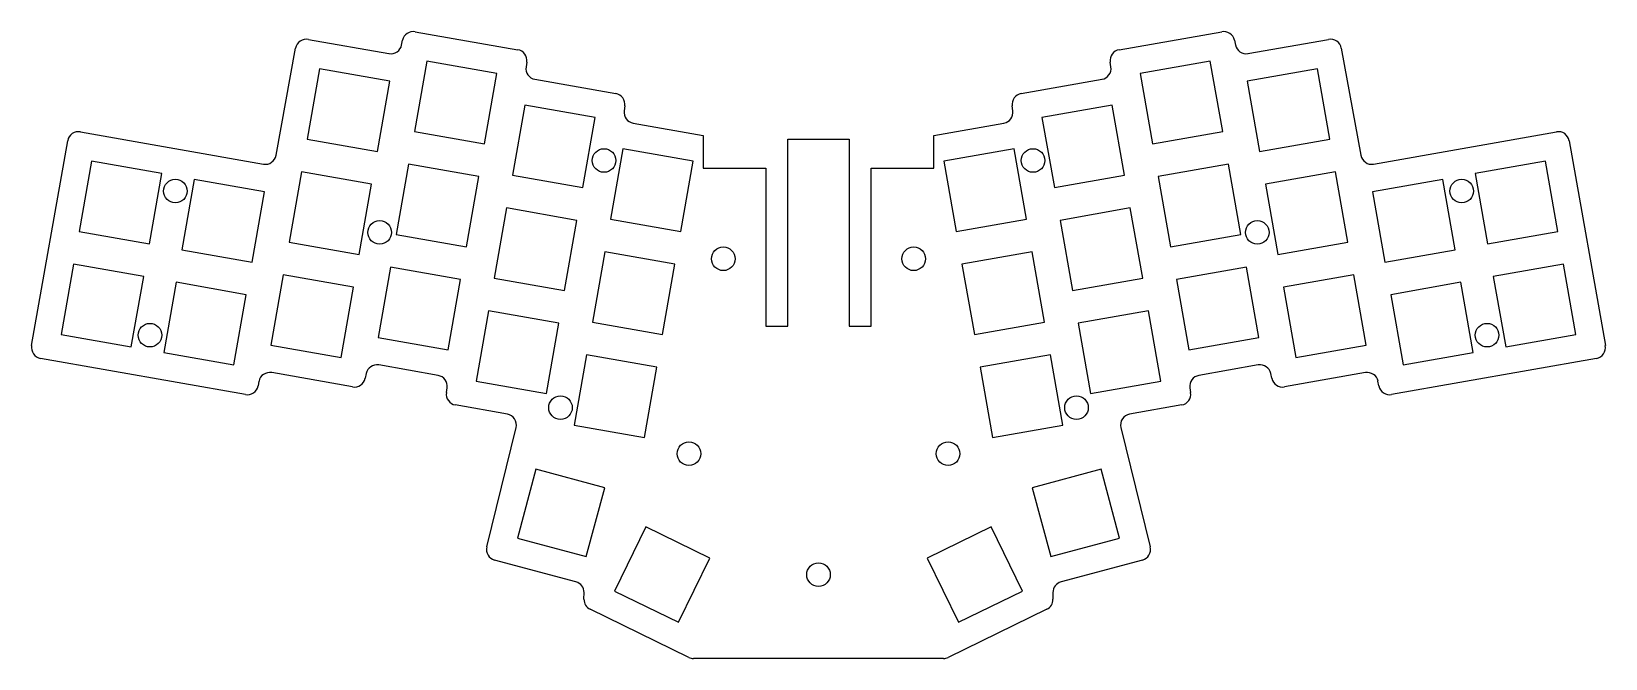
# Model space of a CAD drawing. Header units: millimetres. Extents: x 68 to 355, y -180 to -66.
import ezdxf

# ---------------------------------------------------------------- set-up
doc = ezdxf.new("R2010")
doc.units = ezdxf.units.MM

msp = doc.modelspace()

# ---------------------------------------------------------------- linework, layer by layer
for p, q in [((138.16, -65.94), (156.85, -69.23)), ((266.5, -69.23), (285.18, -65.94)), ((118.67, -67.34), (133.37, -69.93)), ((135.68, -68.37), (135.85, -67.5)), ((287.49, -67.5), (287.67, -68.37)), ((289.97, -69.93), (304.68, -67.34)), ((112.79, -88.46), (116.35, -68.95)), ((140.25, -71.31), (137.99, -84.11)), ((153.05, -73.57), (140.25, -71.31)), ((158.48, -71.49), (158.35, -72.36)), ((264.99, -72.36), (264.86, -71.49)), ((283.1, -71.31), (270.3, -73.57)), ((285.36, -84.11), (283.1, -71.31)), ((306.99, -68.95), (310.55, -88.46)), ((120.71, -72.7), (118.45, -85.51)), ((133.51, -74.96), (120.71, -72.7)), ((150.79, -86.37), (153.05, -73.57)), ((270.3, -73.57), (272.55, -86.37)), ((302.64, -72.7), (289.83, -74.96)), ((304.89, -85.51), (302.64, -72.7)), ((131.25, -87.76), (133.51, -74.96)), ((159.98, -74.62), (174.73, -77.22)), ((248.61, -77.22), (263.36, -74.62)), ((289.83, -74.96), (292.09, -87.76)), ((158.13, -79.3), (155.87, -92.1)), ((170.93, -81.56), (158.13, -79.3)), ((176.36, -79.48), (176.24, -80.35)), ((247.11, -80.35), (246.98, -79.48)), ((265.21, -79.3), (252.41, -81.56)), ((267.47, -92.1), (265.21, -79.3)), ((168.68, -94.36), (170.93, -81.56)), ((177.87, -82.61), (190.67, -84.87)), ((232.67, -84.87), (245.48, -82.61)), ((252.41, -81.56), (254.67, -94.36)), ((68.22, -123.15), (74.81, -85.81)), ((77.12, -84.19), (110.48, -90.07)), ((118.45, -85.51), (131.25, -87.76)), ((137.99, -84.11), (150.79, -86.37)), ((190.67, -84.87), (190.67, -90.82)), ((206.07, -85.55), (217.27, -85.55)), ((206.07, -119.58), (206.07, -85.55)), ((217.27, -85.55), (217.27, -119.58)), ((232.67, -90.82), (232.67, -84.87)), ((272.55, -86.37), (285.36, -84.11)), ((292.09, -87.76), (304.89, -85.51)), ((312.87, -90.07), (346.22, -84.19)), ((348.54, -85.81), (355.12, -123.15)), ((176.02, -87.29), (173.76, -100.09)), ((188.82, -89.55), (176.02, -87.29)), ((247.33, -87.29), (234.53, -89.55)), ((249.59, -100.09), (247.33, -87.29)), ((79.15, -89.56), (76.89, -102.36)), ((91.95, -91.81), (79.15, -89.56)), ((89.7, -104.61), (91.95, -91.81)), ((117.4, -91.46), (115.14, -104.27)), ((130.2, -93.72), (117.4, -91.46)), ((136.94, -90.07), (134.68, -102.88)), ((149.74, -92.33), (136.94, -90.07)), ((186.56, -102.35), (188.82, -89.55)), ((190.67, -90.82), (202.07, -90.82)), ((202.07, -90.82), (202.07, -119.58)), ((221.27, -119.58), (221.27, -90.82)), ((221.27, -90.82), (232.67, -90.82)), ((234.53, -89.55), (236.78, -102.35)), ((286.41, -90.07), (273.6, -92.33)), ((288.66, -102.88), (286.41, -90.07)), ((305.94, -91.46), (293.14, -93.72)), ((308.2, -104.27), (305.94, -91.46)), ((344.19, -89.56), (331.39, -91.81)), ((331.39, -91.81), (333.65, -104.61)), ((346.45, -102.36), (344.19, -89.56)), ((97.86, -92.85), (95.61, -105.66)), ((110.67, -95.11), (97.86, -92.85)), ((127.95, -106.52), (130.2, -93.72)), ((147.48, -105.13), (149.74, -92.33)), ((155.87, -92.1), (168.68, -94.36)), ((254.67, -94.36), (267.47, -92.1)), ((273.6, -92.33), (275.86, -105.13)), ((293.14, -93.72), (295.4, -106.52)), ((325.48, -92.85), (312.68, -95.11)), ((327.74, -105.66), (325.48, -92.85)), ((108.41, -107.91), (110.67, -95.11)), ((312.68, -95.11), (314.94, -107.91)), ((154.82, -98.06), (152.57, -110.86)), ((167.63, -100.32), (154.82, -98.06)), ((165.37, -113.12), (167.63, -100.32)), ((173.76, -100.09), (186.56, -102.35)), ((236.78, -102.35), (249.59, -100.09)), ((268.52, -98.06), (255.72, -100.32)), ((255.72, -100.32), (257.98, -113.12)), ((270.78, -110.86), (268.52, -98.06)), ((76.89, -102.36), (89.7, -104.61)), ((134.68, -102.88), (147.48, -105.13)), ((275.86, -105.13), (288.66, -102.88)), ((333.65, -104.61), (346.45, -102.36)), ((95.61, -105.66), (108.41, -107.91)), ((115.14, -104.27), (127.95, -106.52)), ((172.71, -106.05), (170.45, -118.85)), ((185.51, -108.31), (172.71, -106.05)), ((250.64, -106.05), (237.83, -108.31)), ((252.89, -118.85), (250.64, -106.05)), ((295.4, -106.52), (308.2, -104.27)), ((314.94, -107.91), (327.74, -105.66)), ((75.84, -108.32), (73.59, -121.12)), ((88.65, -110.57), (75.84, -108.32)), ((133.63, -108.83), (131.37, -121.64)), ((146.43, -111.09), (133.63, -108.83)), ((183.25, -121.11), (185.51, -108.31)), ((237.83, -108.31), (240.09, -121.11)), ((289.71, -108.83), (276.91, -111.09)), ((291.97, -121.64), (289.71, -108.83)), ((347.5, -108.32), (334.7, -110.57)), ((349.76, -121.12), (347.5, -108.32)), ((86.39, -123.38), (88.65, -110.57)), ((94.55, -111.61), (92.3, -124.42)), ((107.36, -113.87), (94.55, -111.61)), ((114.09, -110.22), (111.84, -123.03)), ((126.9, -112.48), (114.09, -110.22)), ((144.18, -123.89), (146.43, -111.09)), ((152.57, -110.86), (165.37, -113.12)), ((257.98, -113.12), (270.78, -110.86)), ((276.91, -111.09), (279.17, -123.89)), ((309.25, -110.22), (296.45, -112.48)), ((311.51, -123.03), (309.25, -110.22)), ((328.79, -111.61), (315.99, -113.87)), ((331.05, -124.42), (328.79, -111.61)), ((334.7, -110.57), (336.96, -123.38)), ((105.1, -126.67), (107.36, -113.87)), ((124.64, -125.28), (126.9, -112.48)), ((296.45, -112.48), (298.71, -125.28)), ((315.99, -113.87), (318.25, -126.67)), ((151.52, -116.82), (149.26, -129.63)), ((164.32, -119.08), (151.52, -116.82)), ((271.83, -116.82), (259.03, -119.08)), ((274.09, -129.63), (271.83, -116.82)), ((162.06, -131.88), (164.32, -119.08)), ((170.45, -118.85), (183.25, -121.11)), ((202.07, -119.58), (206.07, -119.58)), ((217.27, -119.58), (221.27, -119.58)), ((240.09, -121.11), (252.89, -118.85)), ((259.03, -119.08), (261.28, -131.88)), ((73.59, -121.12), (86.39, -123.38)), ((111.84, -123.03), (124.64, -125.28)), ((131.37, -121.64), (144.18, -123.89)), ((279.17, -123.89), (291.97, -121.64)), ((298.71, -125.28), (311.51, -123.03)), ((336.96, -123.38), (349.76, -121.12)), ((107.19, -132.05), (69.84, -125.46)), ((92.3, -124.42), (105.1, -126.67)), ((169.4, -124.81), (167.14, -137.61)), ((182.2, -127.07), (169.4, -124.81)), ((253.95, -124.81), (241.14, -127.07)), ((256.2, -137.61), (253.95, -124.81)), ((353.5, -125.46), (316.16, -132.05)), ((318.25, -126.67), (331.05, -124.42)), ((126.72, -130.66), (111.98, -128.06)), ((129.21, -128.23), (129.03, -129.09)), ((142.32, -128.57), (131.51, -126.67)), ((179.95, -139.87), (182.2, -127.07)), ((241.14, -127.07), (243.4, -139.87)), ((291.83, -126.67), (281.02, -128.57)), ((294.31, -129.09), (294.14, -128.23)), ((311.37, -128.06), (296.62, -130.66)), ((109.67, -129.62), (109.49, -130.48)), ((143.83, -131.7), (143.96, -130.83)), ((149.26, -129.63), (162.06, -131.88)), ((261.28, -131.88), (274.09, -129.63)), ((279.39, -130.83), (279.52, -131.7)), ((313.85, -130.48), (313.67, -129.62)), ((154.95, -135.63), (145.46, -133.96)), ((277.89, -133.96), (268.4, -135.63)), ((167.14, -137.61), (179.95, -139.87)), ((243.4, -139.87), (256.2, -137.61)), ((151.2, -159.8), (156.54, -138.08)), ((266.8, -138.08), (272.14, -159.8)), ((160.14, -145.66), (156.78, -158.22)), ((172.7, -149.03), (160.14, -145.66)), ((263.21, -145.66), (250.65, -149.03)), ((266.57, -158.22), (263.21, -145.66)), ((169.33, -161.58), (172.7, -149.03)), ((250.65, -149.03), (254.01, -161.58)), ((180.17, -156.17), (174.47, -167.86)), ((191.85, -161.87), (180.17, -156.17)), ((243.18, -156.17), (231.49, -161.87)), ((248.87, -167.86), (243.18, -156.17)), ((156.78, -158.22), (169.33, -161.58)), ((254.01, -161.58), (266.57, -158.22)), ((167.45, -166.18), (152.63, -162.21)), ((186.16, -173.56), (191.85, -161.87)), ((231.49, -161.87), (237.19, -173.56)), ((270.72, -162.21), (255.89, -166.18)), ((168.92, -169.36), (168.94, -168.14)), ((174.47, -167.86), (186.16, -173.56)), ((237.19, -173.56), (248.87, -167.86)), ((254.41, -168.14), (254.42, -169.36)), ((188.01, -179.95), (170.04, -171.18)), ((253.3, -171.18), (235.33, -179.95)), ((234.46, -180.15), (188.89, -180.15))]:
    msp.add_line(p, q)
for centre in [(172.57, -89.41), (250.78, -89.41), (94.42, -94.98), (328.93, -94.98), (131.67, -102.51), (291.67, -102.51), (194.32, -107.32), (229.03, -107.32), (89.79, -121.24), (333.56, -121.24), (164.63, -134.44), (258.71, -134.44), (188.06, -142.83), (235.29, -142.83), (211.67, -164.87)]:
    msp.add_circle(centre, 2.15)
for centre, start, end in [((137.81, -67.91), 80, 168.3102), ((285.53, -67.91), 11.6898, 100), ((118.32, -69.31), 80, 169.6619), ((133.72, -67.96), 260, 348.3102), ((289.63, -67.96), 191.6898, 280), ((305.02, -69.31), 10.3381, 100), ((156.5, -71.2), 351.6898, 80), ((266.84, -71.2), 100, 188.3102), ((160.33, -72.65), 171.6898, 260), ((263.01, -72.65), 280, 8.3102), ((174.39, -79.19), 351.6898, 80), ((248.96, -79.19), 100, 188.3102), ((178.22, -80.64), 171.6898, 260), ((245.13, -80.64), 280, 8.3102), ((76.77, -86.16), 80, 170), ((346.57, -86.16), 10, 100), ((110.83, -88.1), 260, 349.6619), ((312.52, -88.1), 190.3381, 280), ((70.19, -123.49), 170, 260), ((353.15, -123.49), 280, 10), ((111.63, -130.03), 80, 168.3102), ((127.07, -128.69), 260, 348.3102), ((131.17, -128.64), 80, 168.3102), ((141.98, -130.54), 351.6898, 80), ((281.37, -130.54), 100, 188.3102), ((292.18, -128.64), 11.6898, 100), ((296.27, -128.69), 191.6898, 280), ((311.72, -130.03), 11.6898, 100), ((107.53, -130.08), 260, 348.3102), ((145.81, -131.99), 171.6898, 260), ((277.54, -131.99), 280, 8.3102), ((315.81, -130.08), 191.6898, 280), ((154.6, -137.6), 346.1881, 80), ((268.74, -137.6), 100, 193.8119), ((153.15, -160.28), 166.1881, 255), ((270.2, -160.28), 285, 13.8119), ((166.94, -168.11), 359.3283, 75), ((256.41, -168.11), 105, 180.6717), ((170.92, -169.39), 179.3283, 244), ((252.42, -169.39), 296, 0.6717), ((188.89, -178.15), 244, 270), ((234.46, -178.15), 270, 296)]:
    msp.add_arc(centre, 2, start, end)

doc.saveas('drawing.dxf')
